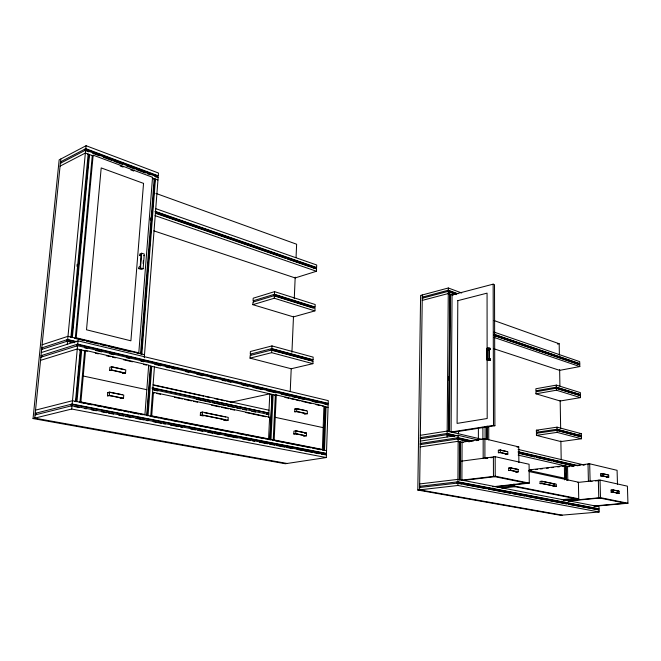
<?xml version="1.0" encoding="UTF-8"?>
<svg xmlns="http://www.w3.org/2000/svg" width="661" height="661" viewBox="0 0 661 661"><rect width="100%" height="100%" fill="white"/><g stroke="black" fill="none" stroke-linecap="round" stroke-linejoin="round"><path stroke-width="0.99" d="M478.382 439.185L478.39 427.849M461.899 480.142L462.072 442.192L484.901 438.838L518.753 446.894L518.877 462.568M457.924 483.034L599.064 509.871L599.114 512.002L457.908 485.48L457.924 483.034L419.619 487.488M419.669 483.935L457.941 479.374L598.982 506.681L599.031 508.805L457.933 481.811L458.164 438.896L420.214 444.597M473.16 441.201L458.172 437.706L458.189 435.31L420.264 441.11M458.511 433.69L458.519 431.633M459.577 441.978L459.378 479.944L460.32 479.836L460.51 441.837L458.792 441.796L459.726 441.655L459.527 479.679M447.117 437.004L447.142 434.632L420.297 438.788M458.048 436.004L447.15 433.451L448.282 291.319L422.255 298.235M457.883 293.757L448.29 290.212L448.307 287.989L420.611 295.426L417.81 490.065L560.454 515.283L599.114 512.002M448.488 379.943L448.513 376.844M448.736 431.451L449.786 294.095L449.158 294.261L450.546 294.376L449.521 431.641L448.869 431.74L449.91 294.542M422.305 294.971L419.586 489.859L562.172 515.134M420.925 438.689L420.941 437.532M422.866 298.07L422.883 296.979M420.503 487.388L420.52 486.199M421.09 444.465L421.107 443.3M325.014 406.713L323.477 450.009L322.518 450.158M323.444 453.132L323.394 454.52L321.37 454.132M325.171 404.425L325.22 403.061M155.822 176.95L158.276 175.818L158.491 173.033L86.062 145.717L59.151 159.879L33.05 418.562L285.296 463.741L326.311 457.544L326.402 454.768L72.032 405.697L35.058 414.934M322.461 454L326.451 453.38L328.145 404.706L77.577 345.711L40.858 357.229M325.245 403.937L328.195 403.35L328.286 400.64L78.023 340.853L41.329 352.553M305.357 435.616L303.424 435.954L306.415 435.839L306.522 433.021L295.847 430.807L293.922 431.146L293.798 433.98L296.806 433.864M306.233 413.538L304.308 413.91L307.282 413.778L307.39 410.993L296.781 408.589L294.856 408.969L294.74 411.778L297.731 411.638M311.075 359.477L311.025 360.79L313 361.055L312.901 363.674L291.212 368.755L250.032 358.138L250.172 355.486L271.778 349.966L313 361.055M313.083 308.034L313.132 306.754M313.05 359.741L313.149 357.13L271.968 345.918L250.387 351.503L250.246 354.156L271.845 348.62L313.05 359.741L310.563 360.336M314.933 310.893L315.033 308.332L274.389 295.599L252.998 302.085L252.866 304.68L293.467 316.892L314.933 310.893L274.265 298.235L252.866 304.68M315.082 307.059L315.181 304.506L274.579 291.65L253.204 298.202L253.072 300.788L274.455 294.285L315.082 307.059L312.62 307.753M153.831 230.846L295.161 277.934L316.462 271.266L316.561 268.754L155.277 212.817M314.165 268.275L316.611 267.498L316.71 264.995L155.599 208.603M310.769 265.813L310.72 267.069L315.157 268.606M293.798 433.98L295.731 433.641L295.847 430.807M294.74 411.778L296.657 411.398L296.781 408.589M290.229 391.419L291.212 368.772M291.931 352.305L293.501 316.28M294.261 298.78L295.194 277.166M296.045 257.608L296.632 244.231L155.897 193.384M250.032 358.138L271.646 352.677L271.778 349.966M271.845 348.62L271.968 345.918M274.265 298.235L274.389 295.599M274.455 294.285L274.579 291.65M268.663 417.463L269.795 393.84L231.127 402.202M265.144 438.83L268.589 438.863L269.622 417.215L153.451 392.32L151.7 415.868L150.006 416.24L159.111 418.033M273.224 440.135L275.331 395.129M274.183 439.97L276.281 394.923L323.94 406.052L322.386 449.447L274.183 439.97L272.456 440.267M266.879 413.059L266.804 414.497L268.804 414.53L152.741 389.428M273.869 295.756L273.935 294.442L314.562 307.2M250.676 355.354L250.75 354.023M253.502 301.937L253.568 300.639M225.533 419.718L223.625 420.107L226.161 420.619L228.078 420.239L228.243 417.397L202.398 412.043L200.49 412.447L200.308 415.339L202.935 415.876L204.844 415.48M200.308 415.339L202.216 414.934L202.398 412.043M150.758 416.075L154.418 366.946M146.709 415.282L150.427 366.012M150.336 220.08L150.501 218.023M140.537 353.751L154.187 178.61L153.559 178.9L155.442 179.073L141.867 354.065L141.214 354.255L154.814 179.362M155.137 175.173L155.029 176.57L158.169 177.214L144.272 357.733M141.504 255.939L139.768 255.394L139.884 253.931L141.677 253.237L144.288 254.055L143.131 268.738L141.33 269.407L138.711 268.622L138.827 267.143L140.628 266.474M140.182 266.639L141.115 254.873M138.711 268.622L140.512 267.945L141.677 253.237M143.107 263.524L143.338 260.583M138.793 352.85L152.551 177.264L93.16 155.153L76.189 337.779L138.793 352.85L137.157 353.321M122.087 397.972L120.219 398.434L123.491 398.261L123.756 395.055L109.577 392.105L107.718 392.576L107.446 395.815L110.734 395.642M124.136 372.779L122.277 373.283L125.532 373.093L125.788 369.912L111.717 366.731L109.866 367.252L109.594 370.449L112.866 370.259M107.446 395.815L109.305 395.352L109.577 392.105M109.594 370.449L111.445 369.937L111.717 366.731M76.073 401.822L80.799 350.272L81.708 349.991L76.99 401.591M79.973 402.177L84.649 350.677M80.898 401.946L85.558 350.396L148.684 365.136L144.933 414.538L80.898 401.946L79.237 402.359L81.914 402.888M75.296 338.068L92.284 155.599M71.115 405.928L71.264 404.259L325.493 453.529M76.668 346L76.816 344.381L327.236 403.541M33.05 418.562L71.719 409.035L72.032 405.697M35.223 413.34L72.181 404.028L77.577 345.711M41.015 355.668L77.725 344.092L78.023 340.853M66.901 341.299L67.05 339.704L76.048 341.844M85.029 150.419L85.162 148.965L157.649 176.107M67.232 344.29L67.538 341.093L74.503 342.745M41.8 347.884L67.686 339.498L85.641 150.097L158.169 177.214M60.498 161.862L85.781 148.642L86.062 145.717M76.965 266.342L77.163 264.284M71.752 337.573L88.904 154.889L89.524 154.575L72.379 337.366M60.787 159.02L34.736 418.14L287.097 463.468M42.246 349.248L42.403 347.686M60.944 162.986L61.085 161.557M35.901 414.728L36.066 413.125M41.701 356.965L41.858 355.403M60.358 163.292L85.641 150.097M60.068 166.142L85.368 153.022L93.11 155.905M139.768 255.394L141.561 254.7M143.726 255.691L144.172 255.518M42.114 344.778L67.992 336.309L144.503 354.701M70.289 337.217L70.925 337.011L88.144 154.054L87.525 154.377L88.904 154.889M41.643 349.438L67.538 341.093M316.049 268.92L316.561 268.754M40.544 360.352L77.271 348.958L87.302 351.297M83.914 350.9L85.558 350.396M112.676 367.185L113.138 367.053M124.392 369.598L113.609 367.392M422.272 297.144L448.29 290.212M422.23 300.408L448.265 293.542L453.066 295.293M493.156 284.156L452.058 294.93L451.083 432.013L493.494 425.378L494.891 425.734L494.511 284.684L493.156 284.156L493.494 425.378M35.545 410.134L72.495 400.706L326.551 450.612M74.577 401.524L75.494 401.293L80.229 349.644L79.32 349.925L80.799 350.272M111.007 392.403L110.544 392.518L122.351 394.757M271.06 394.559L272.018 394.361L269.87 439.474L268.911 439.648M488.933 358.452L490.462 358.94L490.47 360.113L488.562 360.509L487.033 360.022L487.017 348.281L488.925 347.876L490.445 348.372L490.454 349.545L488.545 349.95M274.563 395.295L276.281 394.923M205.026 412.588L204.546 412.687L224.236 416.76M557.537 344.1L559.181 343.753L559.38 355.114M488.562 359.328L490.462 358.94M487.033 360.022L488.942 359.634L490.47 360.113M225.219 416.967L225.698 416.868M328.145 404.706L325.848 404.582M306.34 410.754L297.367 408.928M577.243 364.087L579.747 363.608L579.705 361.641L494.031 332.07M579.284 364.69L579.771 364.591L579.813 366.566L559.644 370.358L493.974 348.777M296.921 431.03L296.442 431.112L305.465 432.798M556.339 385.107L535.881 388.751L535.906 390.775L556.372 387.156L580.432 394.617L580.391 392.617L556.339 385.107L556.372 387.156M556.388 388.181L535.922 391.783L535.947 393.799L560.181 400.996L580.498 397.616L580.457 395.617L556.388 388.181L556.43 390.23L580.498 397.616M304.597 433.36L306.522 433.021M535.947 393.799L556.43 390.23M580.432 394.617L555.884 387.247L555.901 388.263M580.457 395.617L556.868 388.569M420.346 435.31L447.167 431.079L481.819 439.292M452.488 432.344L494.891 425.734M420.313 437.623L447.15 433.451M326.402 454.768L324.08 454.652M420.231 443.44L458.172 437.706M420.181 446.927L458.156 441.292L463.154 442.44M581.333 435.706L557.074 429.245L536.402 432.277L536.377 430.22L557.041 427.163L581.292 433.674L581.333 435.706L578.887 436.045M476.457 440.614L478.481 440.317M557.091 430.294L536.418 433.302L536.443 435.359L560.892 441.581L581.407 438.764L581.358 436.723L557.091 430.294L557.124 432.377L581.407 438.764M536.443 435.359L557.124 432.377M579.342 433.947L581.292 433.674M580.862 436.797L581.358 436.723M517.034 447.133L518.753 446.894M501.063 452.62L498.369 452.702L498.361 450.298L500.294 450.034L507.822 451.769L507.838 454.165L505.161 454.247L507.086 453.991M501.046 450.207L498.361 450.298M498.369 452.702L500.303 452.446L507.838 454.165M507.078 451.595L500.567 450.273M461.461 461.155L495.172 456.685L529.081 464.245L529.271 483.141L495.89 486.818M485.744 458.428L487.76 458.164M490.784 457.759L492.792 457.495M511.424 470.45L508.697 470.525L508.681 468.079L510.647 467.831L518.191 469.459L518.207 471.888L515.497 471.971L517.456 471.731M511.407 467.996L508.681 468.079M517.439 469.293L510.912 468.062M508.697 470.525L510.664 470.285L518.207 471.888M516.224 469.698L518.191 469.459M529.321 469.897L564.362 465.699L564.618 479.861M529.461 470.31L531.477 470.07M535.509 469.591L537.517 469.351M540.541 468.988L542.557 468.748M546.589 468.269L548.605 468.029M551.629 467.666L553.645 467.426M557.669 466.939L559.685 466.699M562.709 466.344L564.725 466.096M565.362 466.245L566.262 466.137L566.527 480.274M566.964 466.492L589.686 463.791L617.077 470.318L617.49 484.191M571.914 466.302L573.938 466.063M576.979 465.699L580.019 465.344M583.06 464.98L585.084 464.741M461.37 480.2L495.229 476.201L529.271 483.141M461.791 480.597L494.858 476.697M419.636 486.306L457.933 481.811M417.81 490.065L457.908 485.48M603.27 475.953L600.791 476.019L600.733 473.846L602.601 473.631L608.69 475.036L608.748 477.209L606.277 477.267L608.145 477.068M603.212 473.78L600.733 473.846M492.519 486.785L526.197 483.067M554.901 486.066L553.017 486.273L556.314 486.364L556.281 484.199L541.929 481.208L540.045 481.415L540.07 483.604L543.416 483.703M543.383 481.514L542.912 481.563L554.397 483.951M608.079 474.904L602.741 473.83L602.799 476.003L607.674 477.118M497.493 487.314L498.419 487.207M600.791 476.019L602.658 475.813L608.748 477.209M498.981 487.595L513.919 485.959L578.739 498.791L578.392 482.183L528.932 471.524M540.07 483.604L541.954 483.398L556.314 486.364M501.757 488.132L514.977 486.694M552.984 484.108L554.868 483.902M577.929 482.431L600.031 480.068L627.405 486.174L627.95 503.252L594.85 506.202M595.437 480.927L599.453 480.497L598.329 480.25L598.775 497.824L626.256 503.409M613.664 492.214L611.152 492.271L611.095 490.057L612.987 489.875L619.076 491.181L619.142 493.379L616.639 493.437L618.539 493.246M613.127 490.049L613.598 490.008M618.473 491.049L614.102 490.264M617.184 491.371L619.076 491.181M611.152 492.271L613.053 492.081L619.142 493.379M561.28 499.749L574.632 498.468M563.726 500.22L578.739 498.791M566.262 500.344L565.353 500.435L565.99 500.559M563.957 500.749L566.898 500.468M568.055 500.732L600.494 497.659L627.95 503.252M568.179 501.046L599.907 498.047M593.768 505.995L625.19 503.186M597.189 506.334L596.288 506.417L597.784 506.45M596.123 509.061L599.031 508.805M599.064 509.871L568.567 504.326M598.131 508.887L456.991 481.927L456.982 483.141L462.056 484.108M71.719 409.035L326.311 457.544M464.088 484.488L486.397 488.727M488.429 489.115L510.746 493.354M512.771 493.734L524.95 496.047M526.974 496.436L566.535 503.946M74.156 406.515L79.221 407.49M84.286 408.465L86.31 408.853M91.375 409.828L96.44 410.803M101.505 411.778L106.578 412.753M108.602 413.15L113.667 414.125M118.732 415.1L123.797 416.075M125.821 416.463L130.895 417.438M135.959 418.413L144.065 419.975M146.089 420.371L148.114 420.76M153.178 421.735L161.284 423.296M163.308 423.684L165.341 424.073M170.406 425.048L178.511 426.609M180.536 427.006L182.56 427.394M190.665 428.956L195.73 429.931M197.763 430.319L202.828 431.294M207.893 432.269L212.958 433.252M214.982 433.641L220.047 434.616M225.112 435.591L237.274 437.929M242.339 438.904L250.445 440.466M252.469 440.862L254.502 441.251M259.566 442.226L267.672 443.787M269.696 444.175L274.761 445.15M276.785 445.547L284.891 447.109M286.924 447.497L291.988 448.472M297.053 449.447L302.118 450.422M304.143 450.81L312.248 452.372M314.272 452.76L319.337 453.743M72.181 404.028L326.451 453.38M82.914 403.078L84.905 403.474M86.905 403.863L91.896 404.846M96.886 405.821L101.877 406.804M103.868 407.193L111.849 408.762M113.849 409.151L121.831 410.721M123.83 411.109L128.821 412.084M130.812 412.481L138.793 414.042M140.793 414.439L142.429 414.761M161.127 418.43L169.158 419.999M171.166 420.396L179.205 421.974M181.213 422.371L196.276 425.32M198.283 425.717L206.323 427.295M208.331 427.684L233.44 432.616M238.464 433.599L246.495 435.178M248.503 435.566L262.566 438.326M275.463 440.862L283.528 442.44M285.544 442.837L310.736 447.778M312.752 448.175L317.792 449.166M318.8 449.364L320.651 449.728M512.209 486.149L577.061 498.948M151.7 415.868L268.589 438.863M527.511 483.331L493.453 476.407L493.403 456.916M202.216 414.934L228.078 420.239M204.365 415.579L225.054 419.818M200.49 412.447L202.241 412.811M542.937 483.753L554.43 486.116M109.305 395.352L123.491 398.261M295.731 433.641L306.415 435.839M110.271 395.757L121.616 398.087M296.326 433.947L304.87 435.698M107.718 392.576L109.148 392.874M510.928 470.508L516.968 471.789M613.193 492.263L618.06 493.296M83.245 376.018L146.816 389.701M275.24 417.331L323.171 427.642M611.095 490.057L611.706 490.189L611.747 491.66M152.509 392.543L154.509 392.973M156.517 393.402L160.524 394.262M174.537 397.261L182.552 398.971M184.551 399.401L191.558 400.905M193.566 401.326L197.573 402.185M211.586 405.185L219.601 406.903M221.6 407.325L228.607 408.829M230.615 409.258L234.622 410.117M245.636 412.472L265.656 416.76M528.701 470.425L564.585 478.2M153.823 390.089L157.855 390.965M196.193 399.244L210.314 402.293M212.33 402.731L225.451 405.565M227.467 405.994L234.531 407.523M236.547 407.961L240.579 408.829M242.595 409.266L246.636 410.134M251.676 411.225L255.708 412.1M153.088 384.752L269.01 410.233M154.31 385.33L203.638 396.162M205.645 396.6L209.677 397.484M214.709 398.591L218.733 399.475M220.749 399.922L224.781 400.806M226.789 401.244L230.821 402.128M486.909 458.486L484.91 458.048L484.901 438.838M592.066 481.563L590.099 481.134L589.686 463.791M111.445 369.937L125.532 373.093M296.657 411.398L307.282 413.778M112.403 370.383L123.673 372.903M297.252 411.729L305.746 413.629M294.856 408.969L295.93 409.209M500.575 452.686L506.607 454.057M518.141 455.082L569.138 466.798M471.318 441.118L457.247 437.846L457.238 439.036L469.302 441.837M518.563 452.124L575.863 465.468M458.164 438.896L469.161 441.449M518.125 452.81L574.095 465.798M519.579 453.487L534.658 456.982M536.674 457.445L551.753 460.94M553.769 461.403L571.864 465.6M455.528 435.665L446.497 433.55L446.489 434.731L454.52 436.607M447.142 434.632L454.074 436.252M95.333 353.164L98.34 353.866M106.363 355.742L110.379 356.676M112.387 357.138L115.394 357.841M123.417 359.716L132.448 361.823M143.478 364.393L146.486 365.095M148.494 365.558L276.893 395.493M284.916 397.368L288.931 398.302M290.939 398.773L293.947 399.467M295.954 399.938L299.97 400.872M301.97 401.343L311 403.45M316.016 404.615L320.031 405.548M322.031 406.019L328.054 407.424M518.117 451.678L578.069 465.658M458.189 435.31L478.159 440.011M518.108 449.422L584.018 464.939M84.682 347.884L87.69 348.587M95.705 350.47L101.72 351.883M109.734 353.767L113.742 354.717M126.763 357.775L129.771 358.485M140.793 361.071L143.801 361.782M154.823 364.376L160.838 365.789M165.845 366.962L169.852 367.904M171.86 368.375L174.868 369.086M185.89 371.672L188.897 372.383M196.912 374.266L202.919 375.679M210.942 377.563L214.949 378.505M221.964 380.158L225.971 381.1M227.971 381.571L230.978 382.273M242 384.867L248.015 386.28M253.023 387.462L262.045 389.577M267.052 390.758L276.075 392.874M281.082 394.055L290.096 396.179M292.104 396.65L296.111 397.591M298.119 398.062L304.126 399.475M312.141 401.359L318.156 402.772M67.686 339.498L76.635 341.63M589.141 464.262L588.009 463.989L588.414 481.307M68.901 341.77L72.9 342.72M77.725 344.092L328.195 403.35M74.586 338.292L84.517 340.679M86.5 341.159L98.423 344.017M100.406 344.497L106.371 345.926M108.354 346.405L120.277 349.264M122.26 349.743L131.2 351.892M536.377 430.22L538.335 430.724M271.646 352.677L312.901 363.674M580.845 435.773L556.579 429.32L556.595 430.361L580.003 436.566L579.978 435.549M312.529 359.873L271.316 348.752L271.25 350.107L310.026 360.518M140.512 267.945L143.131 268.738M274.852 296.062L312.099 307.729M487.033 358.849L487.025 349.454M487.017 348.281L488.545 348.777M488.925 349.041L490.454 349.545M494.04 337.416L579.813 366.566M494.04 334.21L579.747 363.608M494.478 334.64L579.259 363.699M494.04 335.276L579.771 364.591M494.478 335.714L578.491 364.418M155.054 215.626L316.462 271.266M155.756 213.371L285.378 258.286M287.328 258.963L309.745 266.73M155.385 211.404L316.611 267.498M154.897 211.627L316.098 267.664M494.139 320.568L559.181 343.753M456.189 293.525L447.662 290.377L447.654 291.484L456.181 294.624M448.282 291.319L455.958 294.145M120.211 165.977L123.111 167.059M130.853 169.935L133.762 171.017M152.146 177.85L157.954 180.007M448.307 287.989L461.725 292.98M85.781 148.642L158.276 175.818M85.988 150.782L88.863 151.856M92.697 153.286L99.414 155.798M103.248 157.227L111.874 160.449M113.799 161.168L122.425 164.391M126.259 165.82L134.894 169.042M136.81 169.761L145.445 172.984M147.362 173.703L150.237 174.777M612.987 489.875L613.053 492.081M602.601 473.631L602.658 475.813M600.031 480.068L600.494 497.659M596.941 508.656L596.966 509.722M579.086 394.435L579.11 395.435M576.07 362.608L576.095 363.6M567.535 466.426L567.799 480.547M565.634 465.988L565.874 479.126M565.494 473.309L565.601 479.365M559.636 369.565L559.925 386.082M560.173 400.541L560.66 428.411M560.875 440.804L561.197 459.387M557.041 427.163L557.074 429.245M541.929 481.208L541.954 483.398M536.385 390.684L536.402 391.7M536.889 432.203L536.906 433.236M513.903 483.992L513.919 485.959M510.647 467.831L510.664 470.285M500.294 450.034L500.303 452.446M495.172 456.685L495.229 476.201M489.305 349.173L489.322 358.576M488.925 347.876L488.942 359.634M488.727 426.543L488.743 439.904M487.281 426.18L487.289 439.565M486.628 426.279L486.645 439.656M486.554 427.023L486.562 439.391M485.091 426.659L485.1 439.044M483.166 439.094L483.174 458.28M482.902 427.246L482.902 439.548M457.8 300.656L457.09 423.395L487.19 418.512L487.066 293.145L457.8 300.656M325.072 407.135L323.543 450.364L324.501 450.207L326.03 406.953L325.072 407.135M272.167 394.824L270.027 439.862L270.985 439.697L273.117 394.617L272.167 394.824M150.824 366.574L147.122 415.752L148.056 415.546L151.757 366.318L150.824 366.574M143.544 183.386L130.895 340.812L86.508 329.798L101.199 167.911L143.544 183.386M152.856 387.867L151.923 388.098L268.87 413.1L152.856 387.867"/></g></svg>
